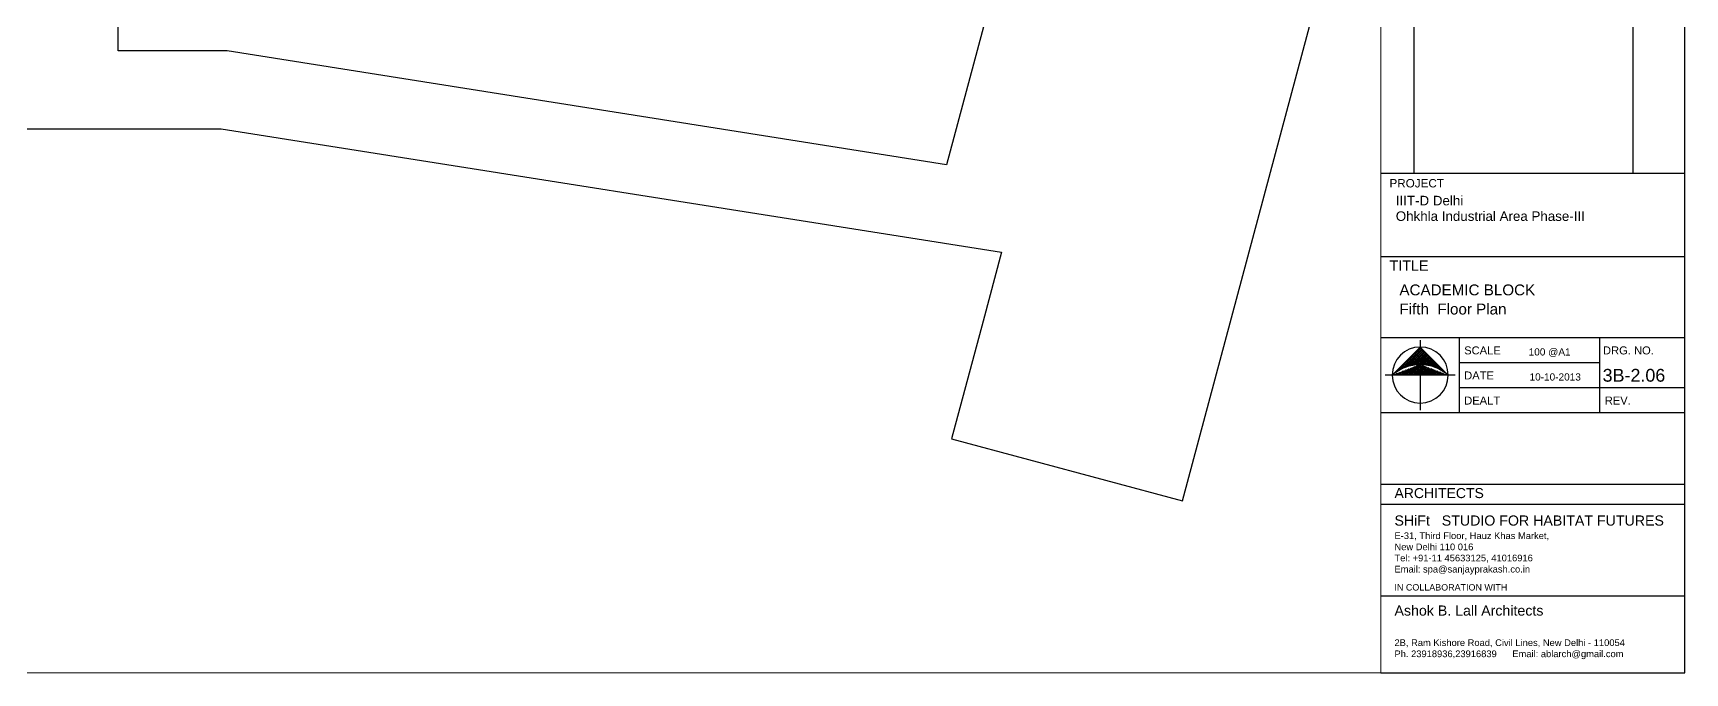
# Model space of a CAD drawing. Header units: millimetres. Extents: x 897770 to 1185420, y -692043 to -233237.
# Drawn here: x 932023 to 981508, y -692043 to -672880 of the extents above; entities that cross this region are included whole.
import ezdxf
from ezdxf.enums import TextEntityAlignment as Align

# ---------------------------------------------------------------- set-up
doc = ezdxf.new("R2010")
doc.units = ezdxf.units.MM
doc.header["$MEASUREMENT"] = 0
for name, color, linetype, lineweight in [('A-Detail Lines', 8, 'Continuous', 25), ('Ann_TitleBlock 2', 5, 'Continuous', 25), ('Anno_Tittleblock', 5, 'Continuous', 13)]:
    doc.layers.add(name, color=color, linetype=linetype, lineweight=lineweight)
doc.layers.add('A-Wall Patt', color=8, linetype='Continuous')
doc.styles.get("Standard").update_dxf_attribs({"font": 'trebuc.ttf'})
doc.styles.add('TITLE', font='swissel.ttf', dxfattribs={"height": 4.3})

# ---------------------------------------------------------------- blocks, each defined once
blk = doc.blocks.new('IIITD WD A1- L Format Library')
at = {"layer": 'A-Wall Patt'}
h = blk.add_hatch(dxfattribs=at)
h.set_pattern_fill('ANSI37', color=256, scale=3.12893, angle=-90, style=0)
h.set_pattern_definition([(315, (787.2798, 94.2132), (0.276561, 0.276561), []), (45, (787.2798, 94.2132), (-0.276561, 0.276561), [])])
edge = h.paths.add_edge_path()
edge.add_ellipse((787.28, 75.6), major_axis=(0, -13.19), ratio=0.999632, start_angle=138.4541, end_angle=180, ccw=False)
edge.add_line((796.02, 85.47), (787.28, 94.21))
edge.add_line((787.28, 94.21), (778.54, 85.47))
edge.add_ellipse((787.28, 75.6), major_axis=(0, -13.19), ratio=0.999632, start_angle=180, end_angle=221.5459, ccw=False)
for p, q in [((870, -7.57), (870, 573.91)), ((785.25, 203.05), (785.25, 148.57)), ((853.73, 203.05), (853.73, 148.57)), ((775, 148.57), (870, 148.57)), ((775, 122.55), (870, 122.55)), ((775, 97.24), (870, 97.24)), ((775, 97.24), (870, 97.24)), ((787.28, 94.21), (778.54, 85.47)), ((787.28, 96.4), (787.28, 94.21)), ((796.02, 85.47), (787.28, 94.21)), ((799.51, 73.74), (799.51, 97.24)), ((843.37, 73.74), (843.37, 97.24)), ((787.28, 88.78), (787.28, 74.53)), ((799.51, 89.41), (843.37, 89.41)), ((798.21, 85.47), (776.35, 85.47)), ((799.51, 81.57), (843.37, 81.57)), ((843.37, 81.57), (870, 81.57)), ((775, 73.74), (846.02, 73.74)), ((775, 73.74), (870, 73.74)), ((775, 51.39), (870, 51.39)), ((775, 45.13), (870, 45.13)), ((775, 16.54), (870, 16.54)), ((775, -7.57), (870, -7.57))]:
    blk.add_line(p, q)
at = {"extrusion": (0, 0, -1)}
for centre, major_axis, start_param, end_param in [((787.28, 85.47), (0, -8.75), -1.570796, 4.712389), ((787.28, 75.6), (0, -13.19), 2.416481, 3.866705)]:
    blk.add_ellipse(centre, major_axis=major_axis, ratio=0.999632, start_param=start_param, end_param=end_param, dxfattribs=at)
at = {"layer": 'Anno_Tittleblock', "color": 5}
blk.add_lwpolyline([(0, -7.57), (775, -7.57), (775, 573.91), (0, 573.91)], close=True, dxfattribs=at)
at = {"style": 'TITLE'}
for s, height, p in [('PROJECT', 2.611, (777.68, 144.09)), ('TITLE', 3.207, (777.68, 118.06))]:
    blk.add_text(s, height=height, dxfattribs=at).set_placement(p)
at = {"attachment_point": 1}
for s, insert, char_height in [('{\\fSwis721 LtEx BT|b0|i0|c0|p34;SCALE}', (801.02, 94.43), 2.4923), ('{\\fSwis721 LtEx BT|b0|i0|c0|p34;DRG. NO.}', (844.38, 94.43), 2.5), ('{\\fSwis721 LtEx BT|b0|i0|c0|p34;DATE}', (801.02, 86.6), 2.4923), ('{\\fSwis721 LtEx BT|b0|i0|c0|p34;DEALT}', (801.02, 78.77), 2.4923), ('{\\fSwis721 LtEx BT|b0|i0|c0|p34;REV.}', (844.95, 78.77), 2.4923), ('{\\fSwis721 LtEx BT|b0|i0|c0|p34;\\H1.5645x;ARCHITECTS\\H0.6392x;\\P\\H0.99998x;\\P\\H1.586x;SHiFt   STUDIO FOR HABITAT FUTURES\\P\\H0.65838x;E-31, Third Floor, Hauz Khas Market, \\PNew Delhi 110 016\\PTel: +91-11 45633125, 41016916\\PEmail: spa@sanjayprakash.co.in}', (779.24, 50.18), 2), ('{\\fSwis721 LtEx BT|b0|i0|c0|p34;IN COLLABORATION WITH\\P\\P\\H1.586x;Ashok B. Lall Architects\\P\\P\\H0.6584x;2B, Ram Kishore Road, Civil Lines, New Delhi - 110054\\PPh. 23918936,23916839      Email: ablarch@gmail.com}', (779.24, 20.18), 2)]:
    blk.add_mtext(s, dxfattribs=dict(at, insert=insert, char_height=char_height))
at = {"style": 'TITLE'}
for tag, p, height in [('PROJECT NAME 1', (779.17, 137.4), 2.98), ('PROJECT NAME 2', (779.17, 132.23), 2.98), ('PROJECT_NAME_3', (779.17, 127.37), 2.98), ('1:100@A1', (818.06, 91.92), 2.25), ('A-2.03', (844.81, 84.28), 4), ('03.04.11', (821.96, 84.64), 2.25), ('AC', (827.5, 76.14), 2.25), ('A', (858.85, 75.94), 3.66)]:
    blk.add_attdef(tag, p, '', height=height, dxfattribs=at)
for p in [(780.3, 113.01), (780.3, 106.37)]:
    blk.add_attdef('FIRST FLOOR PLAN', text='', height=3.39, dxfattribs=at).set_placement(p, align=Align.TOP_LEFT)

msp = doc.modelspace()

# ---------------------------------------------------------------- linework, layer by layer
at = {"layer": 'A-Detail Lines'}
msp.add_lwpolyline([(927502.5, -665836.4), (927502.5, -675743.2), (937657.3, -675743.2), (961033.1, -679445.6), (960481, -681506.2), (959536.3, -685031.8), (966453.3, -686885.2), (975755.9, -652167.4), (967501.3, -650568.6), (966700.7, -653556.7), (959358, -649896.1), (960329.2, -648509), (938403.2, -638104.9), (930940.1, -649038.9)], dxfattribs=at)
at = {"layer": 'A-Detail Lines', "elevation": 0}
msp.add_lwpolyline([(961960.1, -667215.6), (959385.1, -676825.5), (937840.7, -673413.2), (934575.4, -673413.2), (934591.7, -670283.5), (935784.7, -665896)], dxfattribs=at)

# ---------------------------------------------------------------- block references
at = {"layer": 'Ann_TitleBlock 2'}
ref = msp.add_blockref('IIITD WD A1- L Format Library', (898093.1, -691318), dxfattribs=dict(at, xscale=95.87942333735619, yscale=95.87942333735619, zscale=95.87942333735619))
ref.add_attrib('FIRST FLOOR PLAN', 'ACADEMIC BLOCK', dxfattribs={"layer": '0', "height": 325.408, "style": 'TITLE'}).set_placement((972954.7, -680409.1), align=Align.TOP_LEFT)
ref.add_attrib('FIRST FLOOR PLAN', 'Fifth  Floor Plan', dxfattribs={"layer": '0', "height": 325.408, "style": 'TITLE'}).set_placement((972954.7, -680982.6), align=Align.TOP_LEFT)
ref.add_attrib('A-2.03', '3B-2.06', (979042.2, -683320.6), dxfattribs={"layer": '0', "height": 383.52, "style": 'TITLE'})
ref.add_attrib('06.05.04??', '10-10-2013', (976851.8, -683286.6), dxfattribs={"layer": '0', "height": 215.27, "style": 'TITLE'})
ref.add_attrib('1:100@A1', '100 @A1', (976825.6, -682536.4), dxfattribs={"layer": '0', "height": 215.27, "style": 'TITLE'})
ref.add_attrib('PROJECT NAME 2', 'IIIT-D Delhi', (972845.8, -678040), dxfattribs={"layer": '0', "height": 286.077, "style": 'TITLE'})
ref.add_attrib('PROJECT_NAME_3', 'Ohkhla Industrial Area Phase-III', (972845.8, -678505.7), dxfattribs={"layer": '0', "height": 286.077, "style": 'TITLE'})

doc.saveas('drawing.dxf')
